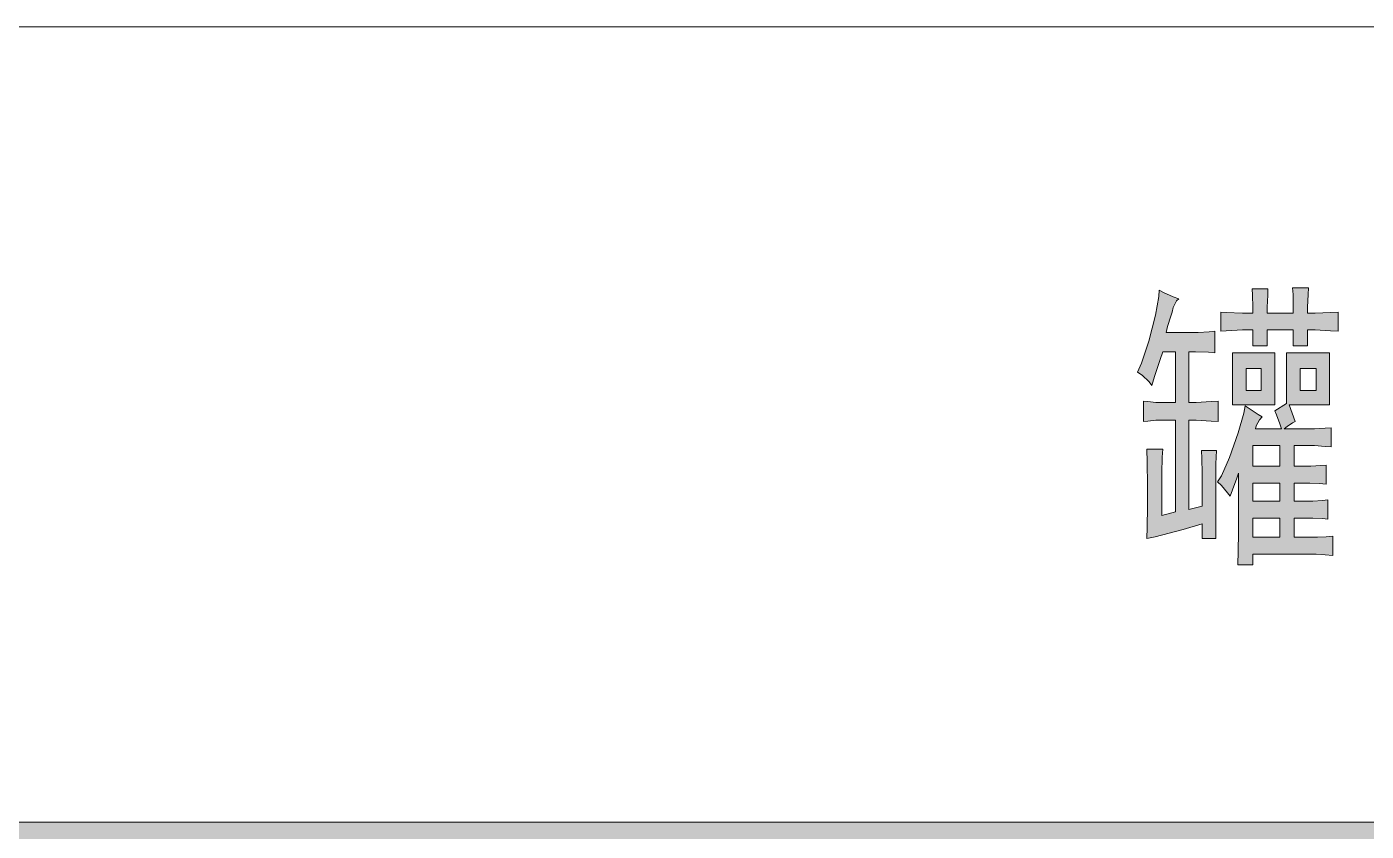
# Model space of a CAD drawing. Header units: millimetres. Extents: x 0 to 207, y 0 to 293.
# Drawn here: x 102.65 to 121.12, y 242.76 to 253.84 of the extents above; entities that cross this region are included whole.
import ezdxf

# ---------------------------------------------------------------- set-up
doc = ezdxf.new("R2010")
doc.units = ezdxf.units.MM

msp = doc.modelspace()

# ---------------------------------------------------------------- hatches: boundary and pattern name
h = msp.add_hatch(color=0)
h.dxf.hatch_style = 2
h.paths.add_polyline_path([(120.325444, 250.246444), (120.318389, 250.154722), (120.311333, 249.981861), (120.311333, 249.900722), (120.417167, 249.900722), (120.625306, 249.907778), (120.731139, 249.914833), (120.731139, 249.65025), (120.625306, 249.657306), (120.417167, 249.667889), (120.311333, 249.667889), (120.311333, 249.449167), (120.113778, 249.449167), (120.113778, 249.667889), (119.753944, 249.667889), (119.753944, 249.449167), (119.556389, 249.449167), (119.556389, 249.667889), (119.41175, 249.667889), (119.1895, 249.657306), (119.115417, 249.65025), (119.115417, 249.914833), (119.1895, 249.907778), (119.41175, 249.900722), (119.556389, 249.900722), (119.556389, 249.981861), (119.549333, 250.147667), (119.545806, 250.232333), (119.764528, 250.232333), (119.761, 250.147667), (119.753944, 249.981861), (119.753944, 249.900722), (120.113778, 249.900722), (120.113778, 249.981861), (120.11025, 250.154722), (120.103194, 250.246444)])
h = msp.add_hatch(color=0)
h.dxf.hatch_style = 2
h.paths.add_polyline_path([(119.044861, 246.79275), (118.857889, 246.79275), (118.857889, 246.993833), (118.593306, 246.91975), (118.208778, 246.817444), (118.092361, 246.79275), (118.099417, 246.944444), (118.102944, 247.233722), (118.102944, 247.374833), (118.102944, 247.523), (118.099417, 247.847556), (118.092361, 248.023944), (118.314611, 248.023944), (118.307556, 247.914583), (118.3005, 247.692333), (118.3005, 247.575917), (118.3005, 247.11025), (118.487472, 247.159639), (118.487472, 248.422583), (118.265222, 248.422583), (118.219361, 248.422583), (118.11, 248.412), (118.0465, 248.404944), (118.0465, 248.687167), (118.11, 248.680111), (118.219361, 248.669528), (118.265222, 248.669528), (118.487472, 248.669528), (118.487472, 249.368028), (118.314611, 249.368028), (118.279333, 249.258667), (118.201722, 249.025833), (118.162917, 248.902361), (118.127639, 248.95175), (118.028861, 249.043472), (117.965361, 249.085806), (118.021806, 249.209278), (118.124111, 249.512667), (118.166444, 249.692583), (118.212306, 249.868972), (118.261694, 250.130028), (118.265222, 250.214694), (118.325194, 250.182944), (118.45925, 250.122972), (118.533333, 250.098278), (118.505111, 250.066528), (118.45925, 249.974806), (118.441611, 249.914833), (118.423972, 249.858389), (118.381639, 249.717278), (118.360472, 249.632611), (118.730889, 249.632611), (118.801444, 249.632611), (118.953139, 249.643194), (119.034278, 249.65025), (119.034278, 249.350389), (118.946083, 249.360972), (118.766167, 249.368028), (118.674444, 249.368028), (118.674444, 248.669528), (118.77675, 248.669528), (118.981361, 248.680111), (119.080139, 248.687167), (119.080139, 248.404944), (118.981361, 248.412), (118.77675, 248.422583), (118.674444, 248.422583), (118.674444, 247.191389), (118.857889, 247.240778), (118.857889, 247.590028), (118.857889, 247.692333), (118.854361, 247.896944), (118.847306, 248.006306), (119.055444, 248.006306), (119.044861, 247.822861)])
h = msp.add_hatch(color=0)
h.paths.add_polyline_path([(119.069556, 247.575917), (119.122472, 247.657056), (119.235361, 247.911056), (119.295333, 248.080389), (119.355306, 248.249722), (119.432917, 248.521361), (119.450556, 248.620139), (119.517583, 248.577806), (119.630472, 248.503722), (119.683389, 248.471972), (119.648111, 248.429639), (119.60225, 248.344972), (119.591667, 248.306167), (119.9515, 248.306167), (119.930333, 248.373194), (119.880944, 248.496667), (119.859778, 248.553111), (120.022056, 248.655417), (120.022056, 249.350389), (120.614722, 249.350389), (120.614722, 248.637778), (120.057333, 248.637778), (120.138472, 248.404944), (120.103194, 248.387306), (120.029111, 248.337917), (119.986778, 248.306167), (120.346611, 248.306167), (120.406583, 248.306167), (120.551222, 248.313222), (120.635889, 248.320278), (120.635889, 248.055694), (120.551222, 248.06275), (120.406583, 248.073333), (120.346611, 248.073333), (120.127889, 248.073333), (120.127889, 247.791111), (120.30075, 247.791111), (120.357194, 247.791111), (120.49125, 247.798167), (120.568861, 247.805222), (120.568861, 247.540639), (120.473611, 247.551222), (120.339556, 247.558278), (120.30075, 247.558278), (120.127889, 247.558278), (120.127889, 247.307806), (120.325444, 247.307806), (120.381889, 247.307806), (120.515944, 247.318389), (120.590028, 247.325444), (120.590028, 247.060861), (120.515944, 247.067917), (120.381889, 247.074972), (120.325444, 247.074972), (120.127889, 247.074972), (120.127889, 246.810389), (120.417167, 246.810389), (120.445389, 246.810389), (120.568861, 246.817444), (120.660583, 246.828028), (120.660583, 246.559917), (120.551222, 246.5705), (120.42775, 246.577556), (120.417167, 246.577556), (119.556389, 246.577556), (119.556389, 246.429389), (119.34825, 246.429389), (119.351778, 246.619889), (119.358833, 246.870361), (119.358833, 246.926806), (119.358833, 247.692333), (119.334139, 247.625306), (119.277694, 247.466556), (119.242417, 247.374833), (119.207139, 247.424222), (119.122472, 247.523)])
h.paths.add_polyline_path([(119.930333, 247.791111), (119.930333, 248.073333), (119.556389, 248.073333), (119.556389, 247.791111)])
h.paths.add_polyline_path([(119.930333, 246.810389), (119.930333, 247.074972), (119.556389, 247.074972), (119.556389, 246.810389)])
h.paths.add_polyline_path([(119.930333, 247.307806), (119.930333, 247.558278), (119.556389, 247.558278), (119.556389, 247.307806)])
h.paths.add_polyline_path([(120.42775, 248.835333), (120.42775, 249.135194), (120.209028, 249.135194), (120.209028, 248.835333)])
h = msp.add_hatch(color=0)
h.paths.add_polyline_path([(119.859778, 248.637778), (119.277694, 248.637778), (119.277694, 249.350389), (119.859778, 249.350389)])
h.paths.add_polyline_path([(119.672806, 248.835333), (119.672806, 249.135194), (119.464667, 249.135194), (119.464667, 248.835333)])
h = msp.add_hatch(color=0)
h.dxf.hatch_style = 2
h.paths.add_polyline_path([(201.9935, 242.883972), (201.9935, 242.390083), (25.124833, 242.390083), (25.124833, 242.883972)])

# ---------------------------------------------------------------- linework, layer by layer
at = {"color": 0, "lineweight": 0}
msp.add_lwpolyline([(77.840417, 253.844778), (201.9935, 253.844778)], dxfattribs=at)
for points in [[(120.325444, 250.246444), (120.318389, 250.154722), (120.311333, 249.981861), (120.311333, 249.900722), (120.417167, 249.900722), (120.625306, 249.907778), (120.731139, 249.914833), (120.731139, 249.65025), (120.625306, 249.657306), (120.417167, 249.667889), (120.311333, 249.667889), (120.311333, 249.449167), (120.113778, 249.449167), (120.113778, 249.667889), (119.753944, 249.667889), (119.753944, 249.449167), (119.556389, 249.449167), (119.556389, 249.667889), (119.41175, 249.667889), (119.1895, 249.657306), (119.115417, 249.65025), (119.115417, 249.914833), (119.1895, 249.907778), (119.41175, 249.900722), (119.556389, 249.900722), (119.556389, 249.981861), (119.549333, 250.147667), (119.545806, 250.232333), (119.764528, 250.232333), (119.761, 250.147667), (119.753944, 249.981861), (119.753944, 249.900722), (120.113778, 249.900722), (120.113778, 249.981861), (120.11025, 250.154722), (120.103194, 250.246444)], [(119.044861, 246.79275), (118.857889, 246.79275), (118.857889, 246.993833), (118.593306, 246.91975), (118.208778, 246.817444), (118.092361, 246.79275), (118.099417, 246.944444), (118.102944, 247.233722), (118.102944, 247.374833), (118.102944, 247.523), (118.099417, 247.847556), (118.092361, 248.023944), (118.314611, 248.023944), (118.307556, 247.914583), (118.3005, 247.692333), (118.3005, 247.575917), (118.3005, 247.11025), (118.487472, 247.159639), (118.487472, 248.422583), (118.265222, 248.422583), (118.219361, 248.422583), (118.11, 248.412), (118.0465, 248.404944), (118.0465, 248.687167), (118.11, 248.680111), (118.219361, 248.669528), (118.265222, 248.669528), (118.487472, 248.669528), (118.487472, 249.368028), (118.314611, 249.368028), (118.279333, 249.258667), (118.201722, 249.025833), (118.162917, 248.902361), (118.127639, 248.95175), (118.028861, 249.043472), (117.965361, 249.085806), (118.021806, 249.209278), (118.124111, 249.512667), (118.166444, 249.692583), (118.212306, 249.868972), (118.261694, 250.130028), (118.265222, 250.214694), (118.325194, 250.182944), (118.45925, 250.122972), (118.533333, 250.098278), (118.505111, 250.066528), (118.45925, 249.974806), (118.441611, 249.914833), (118.423972, 249.858389), (118.381639, 249.717278), (118.360472, 249.632611), (118.730889, 249.632611), (118.801444, 249.632611), (118.953139, 249.643194), (119.034278, 249.65025), (119.034278, 249.350389), (118.946083, 249.360972), (118.766167, 249.368028), (118.674444, 249.368028), (118.674444, 248.669528), (118.77675, 248.669528), (118.981361, 248.680111), (119.080139, 248.687167), (119.080139, 248.404944), (118.981361, 248.412), (118.77675, 248.422583), (118.674444, 248.422583), (118.674444, 247.191389), (118.857889, 247.240778), (118.857889, 247.590028), (118.857889, 247.692333), (118.854361, 247.896944), (118.847306, 248.006306), (119.055444, 248.006306), (119.044861, 247.822861)], [(119.069556, 247.575917), (119.122472, 247.657056), (119.235361, 247.911056), (119.295333, 248.080389), (119.355306, 248.249722), (119.432917, 248.521361), (119.450556, 248.620139), (119.517583, 248.577806), (119.630472, 248.503722), (119.683389, 248.471972), (119.648111, 248.429639), (119.60225, 248.344972), (119.591667, 248.306167), (119.9515, 248.306167), (119.930333, 248.373194), (119.880944, 248.496667), (119.859778, 248.553111), (120.022056, 248.655417), (120.022056, 249.350389), (120.614722, 249.350389), (120.614722, 248.637778), (120.057333, 248.637778), (120.138472, 248.404944), (120.103194, 248.387306), (120.029111, 248.337917), (119.986778, 248.306167), (120.346611, 248.306167), (120.406583, 248.306167), (120.551222, 248.313222), (120.635889, 248.320278), (120.635889, 248.055694), (120.551222, 248.06275), (120.406583, 248.073333), (120.346611, 248.073333), (120.127889, 248.073333), (120.127889, 247.791111), (120.30075, 247.791111), (120.357194, 247.791111), (120.49125, 247.798167), (120.568861, 247.805222), (120.568861, 247.540639), (120.473611, 247.551222), (120.339556, 247.558278), (120.30075, 247.558278), (120.127889, 247.558278), (120.127889, 247.307806), (120.325444, 247.307806), (120.381889, 247.307806), (120.515944, 247.318389), (120.590028, 247.325444), (120.590028, 247.060861), (120.515944, 247.067917), (120.381889, 247.074972), (120.325444, 247.074972), (120.127889, 247.074972), (120.127889, 246.810389), (120.417167, 246.810389), (120.445389, 246.810389), (120.568861, 246.817444), (120.660583, 246.828028), (120.660583, 246.559917), (120.551222, 246.5705), (120.42775, 246.577556), (120.417167, 246.577556), (119.556389, 246.577556), (119.556389, 246.429389), (119.34825, 246.429389), (119.351778, 246.619889), (119.358833, 246.870361), (119.358833, 246.926806), (119.358833, 247.692333), (119.334139, 247.625306), (119.277694, 247.466556), (119.242417, 247.374833), (119.207139, 247.424222), (119.122472, 247.523)], [(119.859778, 248.637778), (119.277694, 248.637778), (119.277694, 249.350389), (119.859778, 249.350389)], [(119.672806, 248.835333), (119.672806, 249.135194), (119.464667, 249.135194), (119.464667, 248.835333)], [(120.42775, 248.835333), (120.42775, 249.135194), (120.209028, 249.135194), (120.209028, 248.835333)], [(119.930333, 247.791111), (119.930333, 248.073333), (119.556389, 248.073333), (119.556389, 247.791111)], [(119.930333, 247.307806), (119.930333, 247.558278), (119.556389, 247.558278), (119.556389, 247.307806)], [(119.930333, 246.810389), (119.930333, 247.074972), (119.556389, 247.074972), (119.556389, 246.810389)], [(201.9935, 242.883972), (201.9935, 242.390083), (25.124833, 242.390083), (25.124833, 242.883972)]]:
    msp.add_lwpolyline(points, close=True, dxfattribs=at)

doc.saveas('drawing.dxf')
